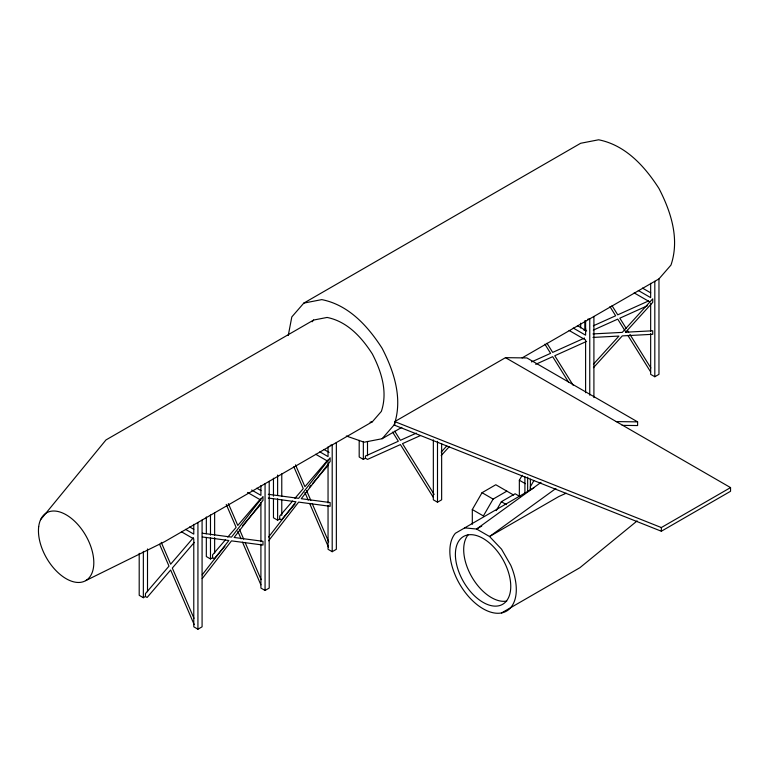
<?xml version="1.0" encoding="UTF-8"?>
<svg xmlns="http://www.w3.org/2000/svg" width="769" height="769" viewBox="0 0 769 769"><rect width="100%" height="100%" fill="white"/><g stroke="black" fill="none" stroke-linecap="round" stroke-linejoin="round"><path stroke-width="1.15" d="M288.269 335.467L291.816 316.915L303.822 303.101L580.662 143.274L598.628 139.785C625.572 145.13 644.739 166.306 658.966 188.482C671.058 211.879 679.815 239.072 670.972 265.084L658.966 278.897L522.103 357.912M346.319 436.013L364.16 442.213L382.126 438.724L394.132 424.911C402.975 398.9 394.218 371.715 382.126 348.309C367.899 326.143 348.732 304.966 321.788 299.612L303.822 303.101M472.31 524.304L472.31 509.549L482.038 492.698L495.794 484.749L513.682 495.082M506.867 491.141L493.112 499.091L483.384 515.941L472.31 509.549M496.207 510.635L501.359 501.705L515.124 493.765L520.152 496.668M519.344 496.111L519.344 480.221L522.199 475.261M533.849 480.663L530.418 486.614L530.418 490.016M202.17 574.885L228.854 540.511L202.314 536.973M202.199 578.596L231.498 540.867L262.988 545.058L262.988 541.309L234.132 537.464L262.988 500.311L262.988 496.553L231.498 537.108L202.334 533.225M268.583 537.05L295.988 501.753L268.294 498.062M268.602 540.78L298.632 502.109L330.122 506.3L330.122 502.551L301.265 498.706L330.122 461.544L330.122 457.795L298.632 498.35L268.304 494.313M40.555 519.729L105.978 439.935L313.608 320.058L327.085 317.443C347.3 321.452 361.67 337.331 372.34 353.961C381.405 371.514 387.97 391.902 381.337 411.415L372.34 421.777L164.71 541.645L85.705 580.633M193.442 537.627L170.651 564.206L161.23 542.347M194.346 542.366L172.314 568.06L193.98 618.343M225.49 539.79L212.58 554.853L212.58 557.746L210.485 558.948L206.332 556.554L206.332 537.358M227.768 537.127L236.131 527.38L226.24 504.426M260.576 498.87L237.784 525.448L228.364 503.589M224.875 546.298L214.234 558.698L212.58 557.746M242.485 525.756L260.72 504.493M292.624 501.032L279.714 516.086L279.714 518.979L277.619 520.19L273.466 517.797L273.466 498.6M294.902 498.37L303.265 488.623L293.845 466.764M327.709 460.112L304.918 486.69L295.498 464.832M295.046 503.993L281.367 519.94L279.714 518.979M309.619 486.998L311.137 485.229M312.656 483.451L328.613 464.851M312.108 321.778L313.608 320.058M441.166 452.095L446.741 445.953M441.175 455.604L449.183 446.77M593.428 364.189L618.939 336.072L593.014 337.428M593.437 367.697L622.284 335.899L652.737 334.294L652.737 330.785L625.63 332.208L652.737 302.332L652.737 298.824L622.284 332.381L593.005 333.919M637.136 520.911L579.903 567.695L501.532 612.951M541.001 482.403L476.597 529.034L464.62 527.851M555.881 488.488L489.555 536.522L476.597 529.034L481.759 526.054M505.502 357.662L730.55 487.594L730.55 491.285L661.34 531.235L394.766 425.286L394.766 421.595L505.502 357.662L526.871 357.941L637.607 421.873L637.607 425.555L622.169 425.363M382.126 438.724L401.822 427.353M359.19 440.301L359.19 456.997L363.343 459.401L365.419 458.199L367.505 459.401L400.418 444.578L433.332 497.408M139.199 553.334L139.199 595.312L143.351 597.705L145.447 596.504L147.1 597.465L170.651 570.002L194.201 624.659M181.426 531.783L193.778 538.906L193.778 626.822L197.931 629.215L202.084 626.822L202.084 520.075M260.912 544.106L260.912 588.064L265.065 590.457L269.217 588.064L269.217 481.307M328.046 505.348L328.046 549.297L332.198 551.7L336.351 549.297L336.351 442.55M433.341 439.868L433.341 499.812L437.494 502.205L441.646 499.812L441.646 443.732M650.661 333.583L650.661 374.34L654.813 376.743L658.966 374.34L658.966 278.897M533.83 487.892L455.392 533.273A46.688 26.953 60 0 0 455.392 575.558L455.45 575.76A46.986 27.126 60 0 0 510.693 607.654L510.76 607.52A46.688 26.953 60 0 0 510.76 565.244L501.532 549.162L489.555 536.522L558.765 496.563L566.147 493.217M394.766 421.595L661.34 527.553L730.55 487.594M583.806 330.112L585.92 329.161M593.36 325.806L615.652 315.771L609.961 306.629M648.527 300.967L617.738 314.838L612.037 305.687M593.312 330.112L617.738 319.116L625.966 332.323M647.431 305.745L619.824 318.174L626.149 328.334M531.485 361.939L550.594 353.336L544.904 344.185M584.536 338.052L552.68 352.394L546.98 343.253M535.695 364.323L552.68 356.672L568.502 382.068M586.612 341.398L554.766 355.739L573.116 385.202M416.346 433.13L400.418 440.301L394.718 431.159M420.547 435.514L402.504 443.646L434.149 494.438M587.679 319.26L589.756 318.856L589.756 395.208M370.091 422.21L372.34 421.777M330.122 445.357L332.198 444.953L332.198 551.7M616.238 421.595L637.607 421.873M642.461 288.096L650.699 292.845M638.308 290.49L650.661 297.622L650.661 283.29M634.175 292.902L649.968 302.015M577.404 325.652L586.67 330.997M573.251 328.046L585.603 335.178L585.603 320.856M569.118 330.459L585.603 339.975L585.603 392.719M519.344 480.221L525.381 483.701M394.132 424.911L394.766 425.286M501.359 501.705L506.396 504.618M482.038 492.698L493.112 499.091M323.96 449.442L329.113 452.412M319.808 451.845L328.046 456.594L328.046 446.837M315.694 454.258L328.046 461.39M256.827 488.209L260.951 490.584M251.646 490.007L260.912 495.351L260.912 485.604M247.531 492.429L260.912 500.148M189.693 526.967L193.817 529.341M185.54 529.36L193.778 534.119L193.778 524.362M627.417 330.362L628.686 332.4M629.946 334.428L650.834 367.957M627.869 335.371L650.651 371.936M392.642 432.101L398.332 441.243L365.419 456.055L365.419 458.199M306.581 490.545L310.82 500.379M312.233 503.657L328.719 541.924M304.918 492.477L308.215 500.129M309.628 503.407L328.469 547.134M239.447 529.303L243.686 539.136M245.1 542.424L261.114 579.586M237.784 531.235L241.082 538.886M242.495 542.174L260.864 584.805M159.577 544.279L168.997 566.147L145.447 593.61L145.447 596.504M661.34 527.553L661.34 531.235M654.813 281.291L654.813 376.743M650.661 303.611L650.661 331.189M593.908 316.453L593.908 397.583M584.815 320.74L584.815 330.334M580.662 323.143L580.662 327.93M530.389 479.154L530.389 489.93M527.649 477.145L527.649 491.516M524.91 476.761L524.91 493.525M437.494 441.358L437.494 502.205M367.495 441.416L367.495 455.806M363.343 441.416L363.343 459.401M328.046 462.582L328.046 502.974M281.771 473.839L281.771 496.409M281.771 499.975L281.771 515.413M277.619 475.05L277.619 495.246M277.619 498.802L277.619 520.19M273.466 478.212L273.466 496.207M265.065 483.711L265.065 590.457M260.912 502.522L260.912 541.732M214.638 512.596L214.638 535.166M214.638 537.541L214.638 552.988M210.485 514.999L210.485 535.186M210.485 537.569L210.485 558.948M206.332 516.97L206.332 533.763M197.931 522.468L197.931 629.215M147.504 548.979L147.504 591.746M143.351 551.383L143.351 597.705M506.761 601.06A39.152 22.609 60 0 1 471.801 576.904A39.152 22.609 60 0 1 468.359 534.551M455.45 556.545A39.152 22.609 60 0 0 498.456 605.857A39.152 22.609 60 0 0 495.323 548.797A39.152 22.609 60 0 0 455.45 556.545M38.69 526.707A39.152 22.609 60 0 0 76.727 582.383A39.152 22.609 60 0 0 82.985 531.1A39.152 22.609 60 0 0 38.69 526.707"/></g></svg>
